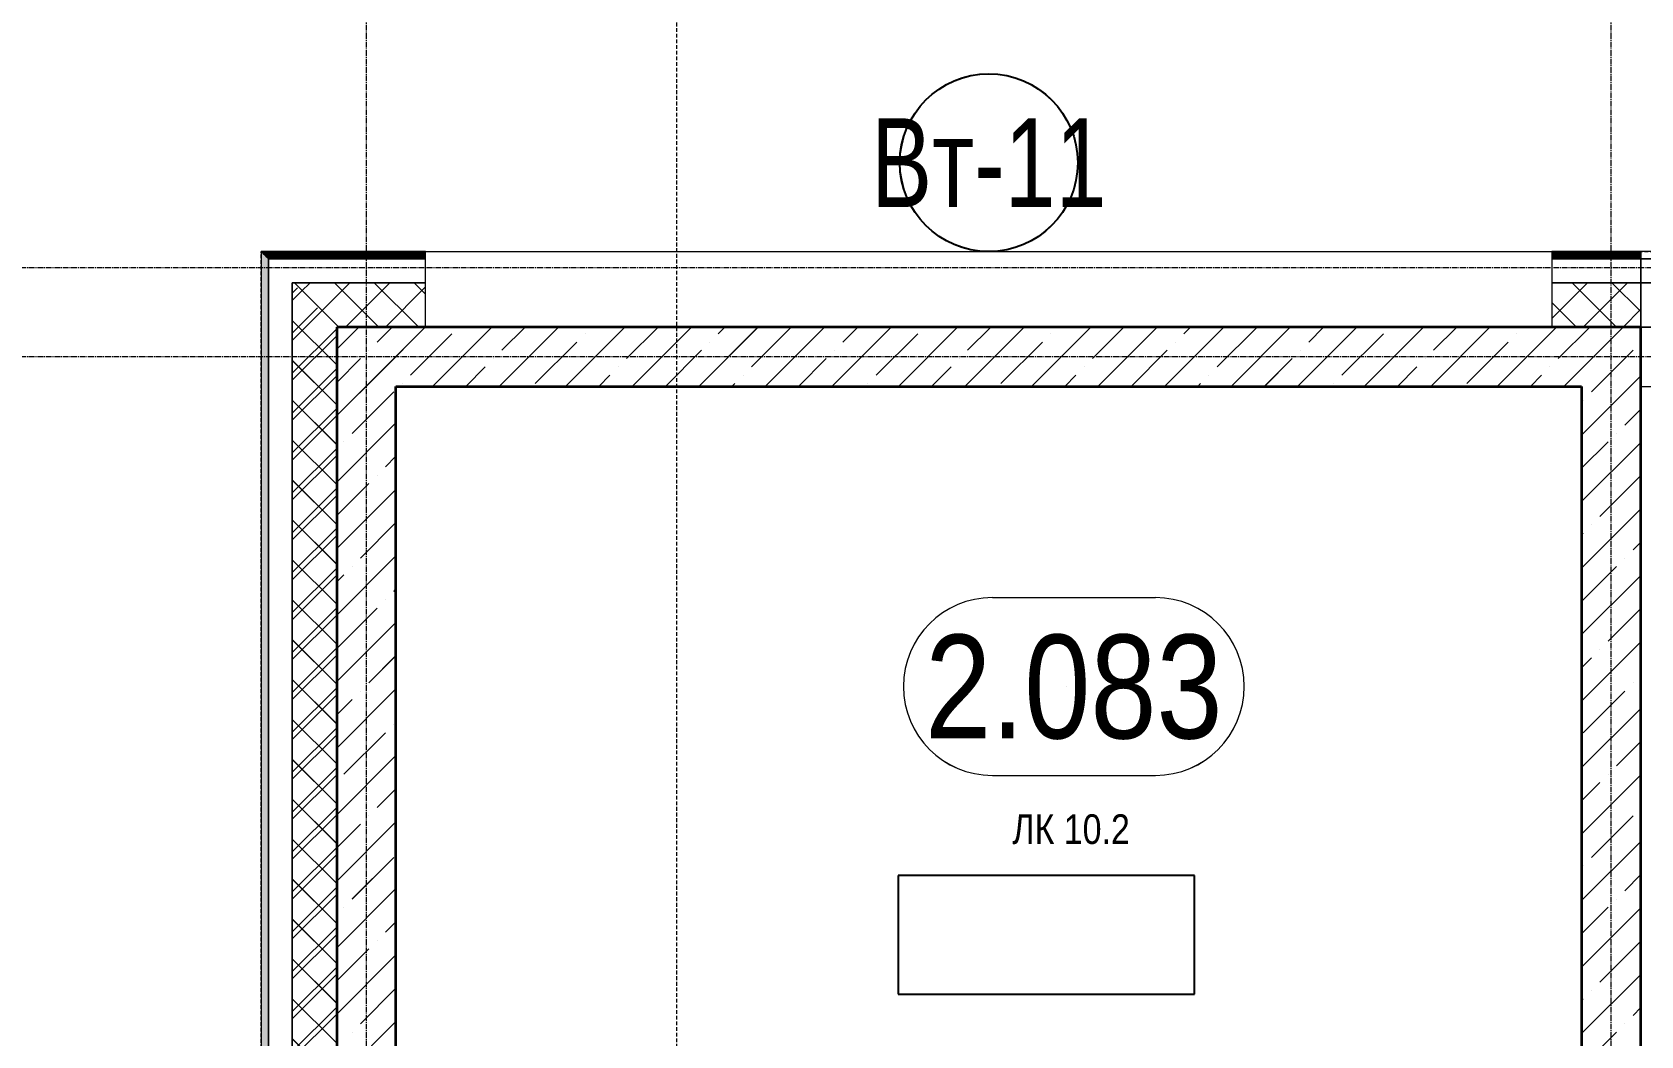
# Model space of a CAD drawing. Header units: millimetres. Extents: x 470010 to 1231400, y -134005 to 421770.
# Drawn here: x 671746 to 677174, y 4596 to 7984 of the extents above; entities that cross this region are included whole.
import ezdxf
from ezdxf.enums import TextEntityAlignment as Align

# ---------------------------------------------------------------- set-up
doc = ezdxf.new("R2010")
doc.units = ezdxf.units.MM
doc.linetypes.add('CENTER2', pattern=[28.575, 19.05, -3.175, 3.175, -3.175])
doc.linetypes.add('DASHED', pattern=[19.05, 12.7, -6.35])
doc.layers.get('Defpoints').update_dxf_attribs({"color": 140})
for name, color, linetype, lineweight in [('A-Wall-Open', 31, 'Continuous', 5), ('АР_Area', 5, 'Continuous', 5), ('АР_Витраж марка', 140, 'Continuous', 9), ('АР_Разрезы марка', 7, 'Continuous', 13), ('АР_Стены ЖБ', 7, 'Continuous', 35), ('АР_Стены ПЕНОблок', 52, 'Continuous', 20), ('АР_Тонкая', 254, 'Continuous', 5), ('АР_Утеплитель', 31, 'Continuous', 0), ('АР_Штриховка', 8, 'Continuous', 0)]:
    doc.layers.add(name, color=color, linetype=linetype, lineweight=lineweight)
doc.layers.add('АР_Делит', color=120, linetype='Continuous', lineweight=0, plot=False)
doc.layers.add('РД_Витраж_проем', color=80, linetype='Continuous', lineweight=0, plot=False)
doc.layers.add('РД_Оси_100', color=7, linetype='Continuous', lineweight=0, true_color=0x525252)
doc.styles.add('Arial_09', font='ARIALN.TTF', dxfattribs={"width": 0.9})
doc.styles.add('style1', font='ARIALN.TTF')

# ---------------------------------------------------------------- blocks, each defined once
blk = doc.blocks.new('СОШ_2200_АР_ОСИ_М100_28.05.24')
at = {"layer": 'АР_Делит', "color": 251, "linetype": 'DASHED', "true_color": 0x636466}
blk.add_lwpolyline([(-355, 13145), (-355, 100855), (37145, 100855), (37145, 129155), (72745, 129155), (72745, 135155), (114955, 135155), (114955, -355)], dxfattribs=at)
at = {"layer": 'РД_Оси_100', "color": 251, "linetype": 'CENTER2', "true_color": 0x636466}
for p, q in [((0, -6155), (0, 139938.679)), ((4200, -6155), (4200, 139938.679))]:
    blk.add_line(p, q, dxfattribs=at)
for points in [[(119910, 100950), (119410, 100800), (-5454.958, 100800), (-5954.958, 100950)], [(119910, 100350), (119410, 100500), (-5454.958, 100500), (-5954.958, 100350)]]:
    blk.add_lwpolyline(points, dxfattribs=at)
blk = doc.blocks.new('MOK-МаркаПом_овал_ареал')
for p, q in [((-2.75, 3), (2.75, 3)), ((-2.75, -3), (2.75, -3))]:
    blk.add_line(p, q)
for centre, radius, start, end in [((-2.75, 0), 3, 90, 270), ((2.75, 0), 3, 270, 90), ((-3.75, 0), 3.5, 0, 0.001)]:
    blk.add_arc(centre, radius, start, end)
at = {"color": 0, "style": 'style1'}
blk.add_attdef('АР-ПОМЕЩЕНИЕ:НОМЕР', text='', height=3.5, dxfattribs=at).set_placement((0, 0), align=Align.MIDDLE)
at = {"layer": 'Defpoints', "color": 2, "style": 'style1'}
blk.add_attdef('АР-ПОМЕЩЕНИЕ:НАИМЕНОВАНИЕ', text='', height=1, dxfattribs=at).set_placement((-0.094, -4.814), align=Align.MIDDLE)
blk = doc.blocks.new('МаркаВитража1')
at = {"layer": 'Defpoints'}
blk.add_circle((0, 0), 3, dxfattribs=at)
at = {"color": 0, "linetype": 'ByBlock', "lineweight": -2, "style": 'Arial_09', "width": 0.9}
blk.add_attdef('АР-ОКНО:НАИМЕНОВАНИЕ', text='', height=3, dxfattribs=at).set_placement((0, 0), align=Align.MIDDLE)
blk = doc.blocks.new('A$C9108343f')
at = {"layer": 'АР_Штриховка', "linetype": 'Continuous', "lineweight": 0, "true_color": 0x000000}
h = blk.add_hatch(dxfattribs=at)
h.set_pattern_fill('_U', color=18, style=0, pattern_type=0)
h.set_pattern_definition([(2e-15, (-63444.0831, -115658.2497), (-3e-16, 1), [])])
h.paths.add_polyline_path([(6800, 97555), (6825, 97555), (6825, 107585), (6800, 107610)], flags=0)
h = blk.add_hatch(dxfattribs=at)
h.set_pattern_fill('ANSI37', color=18, scale=30, style=0)
h.set_pattern_definition([(45, (-63444.08, -115658.25), (-67.35192, 67.35192), []), (135, (-63444.08, -115658.25), (-67.35192, -67.35192), [])])
h.paths.add_polyline_path([(6905, 97555), (7055, 97555), (7055, 107355), (6905, 107505)], flags=0)
at = {"color": 18, "true_color": 0x000000}
for p, q in [((9949.4, 105503.3), (8949.4, 105503.3)), ((8949.4, 105503.3), (8949.4, 105103.3)), ((9949.4, 105103.3), (9949.4, 105503.3)), ((8949.4, 105103.3), (9949.4, 105103.3))]:
    blk.add_line(p, q, dxfattribs=at)
at = {"layer": 'A-Wall-Open', "color": 18, "linetype": 'Continuous', "lineweight": 15, "true_color": 0x000000}
for p, q in [((7355, 107610), (11155, 107610)), ((7355, 107355), (11155, 107355))]:
    blk.add_line(p, q, dxfattribs=at)
at = {"layer": 'АР_Делит', "color": 18, "true_color": 0x000000}
for p, q in [((7255, 97755), (7255, 107155)), ((7255, 107155), (11255, 107155)), ((7255, 97755), (7255, 107155)), ((7255, 107155), (11255, 107155)), ((11255, 107155), (11255, 97755)), ((11255, 107155), (11255, 97755))]:
    blk.add_line(p, q, dxfattribs=at)
at = {"layer": 'АР_Разрезы марка', "color": 18, "linetype": 'DASHED', "lineweight": 15, "true_color": 0x000000}
blk.add_line((8201.9, 113945.6), (8201.9, 73848.8), dxfattribs=at)
at = {"layer": 'АР_Стены ЖБ', "color": 18, "linetype": 'Continuous', "lineweight": 35, "true_color": 0x000000}
for p, q in [((7055, 107355), (7055, 97555)), ((11455, 107355), (7055, 107355)), ((11455, 97555), (11455, 107355)), ((7255, 97755), (7255, 107155)), ((7255, 107155), (11255, 107155)), ((11255, 107155), (11255, 97755))]:
    blk.add_line(p, q, dxfattribs=at)
at = {"layer": 'АР_Стены ПЕНОблок', "color": 18, "linetype": 'Continuous', "lineweight": 20, "true_color": 0x000000}
for p, q in [((11455, 107355), (11455, 107155)), ((31055, 107355), (11455, 107355)), ((11455, 107155), (31055, 107155))]:
    blk.add_line(p, q, dxfattribs=at)
at = {"layer": 'АР_Тонкая', "color": 18, "linetype": 'Continuous', "lineweight": 5, "true_color": 0x000000}
for p, q in [((6800, 107610), (6800, 97555)), ((7355, 107610), (6800, 107610)), ((6825, 107585), (6825, 97555)), ((6825, 97555), (6825, 107585)), ((7355, 107585), (6825, 107585)), ((6825, 107585), (7355, 107585)), ((7355, 107585), (7355, 107610)), ((7355, 107505), (7355, 107585)), ((11155, 107610), (11155, 107585)), ((11455, 107610), (11155, 107610)), ((11155, 107585), (11155, 107505)), ((11455, 107585), (11155, 107585)), ((11155, 107585), (11455, 107585)), ((11455, 107610), (11455, 107585)), ((31055, 107610), (11455, 107610)), ((11455, 107585), (11455, 107610)), ((11455, 107585), (11455, 107505)), ((31055, 107585), (11455, 107585)), ((11455, 107585), (31055, 107585)), ((11455, 107505), (11455, 107585)), ((6905, 97555), (6905, 107505)), ((6905, 107505), (7355, 107505)), ((11155, 107505), (11455, 107505)), ((11455, 107505), (31055, 107505))]:
    blk.add_line(p, q, dxfattribs=at)
at = {"layer": 'АР_Утеплитель', "color": 18, "linetype": 'Continuous', "lineweight": 0, "true_color": 0x000000}
for p, q in [((6905, 107505), (6905, 97555)), ((7355, 107505), (6905, 107505)), ((7355, 107355), (7355, 107505)), ((11155, 107505), (11155, 107355)), ((11455, 107505), (11155, 107505)), ((11455, 107505), (11455, 107355)), ((31055, 107505), (11455, 107505)), ((11455, 107355), (11455, 107505)), ((7055, 97555), (7055, 107355)), ((7055, 107355), (7355, 107355)), ((11155, 107355), (11455, 107355)), ((11455, 107355), (31055, 107355))]:
    blk.add_line(p, q, dxfattribs=at)
at = {"layer": 'АР_Штриховка', "color": 18, "linetype": 'Continuous', "lineweight": 0, "true_color": 0x000000}
for p, q in [((6800.2, 107609.8), (7355, 107609.8)), ((6801.2, 107608.8), (7355, 107608.8)), ((6802.2, 107607.8), (7355, 107607.8)), ((6803.2, 107606.8), (7355, 107606.8)), ((6804.2, 107605.8), (7355, 107605.8)), ((6805.2, 107604.8), (7355, 107604.8)), ((6806.2, 107603.8), (7355, 107603.8)), ((6807.2, 107602.8), (7355, 107602.8)), ((6808.2, 107601.8), (7355, 107601.8)), ((6809.2, 107600.8), (7355, 107600.8)), ((6810.2, 107599.8), (7355, 107599.8)), ((6811.2, 107598.8), (7355, 107598.8)), ((6812.2, 107597.8), (7355, 107597.8)), ((6813.2, 107596.8), (7355, 107596.8)), ((6814.2, 107595.8), (7355, 107595.8)), ((6815.2, 107594.8), (7355, 107594.8)), ((6816.2, 107593.8), (7355, 107593.8)), ((6817.2, 107592.8), (7355, 107592.8)), ((6818.2, 107591.8), (7355, 107591.8)), ((6819.2, 107590.8), (7355, 107590.8)), ((6820.2, 107589.8), (7355, 107589.8)), ((6821.2, 107588.8), (7355, 107588.8)), ((6822.2, 107587.8), (7355, 107587.8)), ((6823.2, 107586.8), (7355, 107586.8)), ((6824.2, 107585.8), (7355, 107585.8)), ((11155, 107609.8), (11455, 107609.8)), ((11155, 107608.8), (11455, 107608.8)), ((11155, 107607.8), (11455, 107607.8)), ((11155, 107606.8), (11455, 107606.8)), ((11155, 107605.8), (11455, 107605.8)), ((11155, 107604.8), (11455, 107604.8)), ((11155, 107603.8), (11455, 107603.8)), ((11155, 107602.8), (11455, 107602.8)), ((11155, 107601.8), (11455, 107601.8)), ((11155, 107600.8), (11455, 107600.8)), ((11155, 107599.8), (11455, 107599.8)), ((11155, 107598.8), (11455, 107598.8)), ((11155, 107597.8), (11455, 107597.8)), ((11155, 107596.8), (11455, 107596.8)), ((11155, 107595.8), (11455, 107595.8)), ((11155, 107594.8), (11455, 107594.8)), ((11155, 107593.8), (11455, 107593.8)), ((11155, 107592.8), (11455, 107592.8)), ((11155, 107591.8), (11455, 107591.8)), ((11155, 107590.8), (11455, 107590.8)), ((11155, 107589.8), (11455, 107589.8)), ((11155, 107588.8), (11455, 107588.8)), ((11155, 107587.8), (11455, 107587.8)), ((11155, 107586.8), (11455, 107586.8)), ((11155, 107585.8), (11455, 107585.8)), ((7062.3, 107355), (6912.3, 107505)), ((6935, 107475), (6965, 107505)), ((7002.3, 107407.6), (7099.7, 107505)), ((7197, 107355), (7047, 107505)), ((7084.4, 107355), (7234.4, 107505)), ((7331.7, 107355), (7181.7, 107505)), ((7219.1, 107355), (7355, 107490.8)), ((7355, 107466.5), (7316.5, 107505)), ((11155, 107384.4), (11275.5, 107505)), ((11372.9, 107355), (11222.9, 107505)), ((11260.2, 107355), (11410.2, 107505)), ((11455, 107407.6), (11357.6, 107505)), ((11238.2, 107355), (11155, 107438.2)), ((11394.9, 107355), (11455, 107415)), ((7353.8, 107355), (7355, 107356.1))]:
    blk.add_line(p, q, dxfattribs=at)
at = {"layer": 'АР_Штриховка', "color": 18, "linetype": 'Continuous', "lineweight": 5, "true_color": 0x000000}
for p, q in [((7055, 107280.6), (7092.1, 107317.8)), ((7092.1, 107317.8), (7129.3, 107355)), ((7191.2, 107304.7), (7241.6, 107355)), ((7204.4, 107205.6), (7353.8, 107355)), ((7303.5, 107192.4), (7443.8, 107332.7)), ((7378.3, 107155), (7578.3, 107355)), ((7602.8, 107155), (7802.8, 107355)), ((7612.2, 107276.6), (7690.6, 107355)), ((7724.4, 107164.4), (7864.8, 107304.7)), ((7827.3, 107155), (8027.3, 107355)), ((7892.8, 107332.7), (7892.8, 107332.7)), ((8033.1, 107248.5), (8139.6, 107355)), ((8051.9, 107155), (8251.9, 107355)), ((8276.4, 107155), (8476.4, 107355)), ((8313.8, 107304.7), (8313.8, 107304.7)), ((8341.8, 107332.7), (8364.1, 107355)), ((8454.1, 107220.5), (8588.6, 107355)), ((8500.9, 107155), (8700.9, 107355)), ((8725.4, 107155), (8925.4, 107355)), ((8762.8, 107304.7), (8813.1, 107355)), ((8875, 107192.4), (9015.4, 107332.7)), ((8949.9, 107155), (9149.9, 107355)), ((9174.4, 107155), (9374.4, 107355)), ((9183.7, 107276.6), (9262.1, 107355)), ((9296, 107164.4), (9436.3, 107304.7)), ((9398.9, 107155), (9598.9, 107355)), ((9464.4, 107332.7), (9464.4, 107332.7)), ((9604.7, 107248.5), (9711.1, 107355)), ((9623.4, 107155), (9823.4, 107355)), ((9847.9, 107155), (10047.9, 107355)), ((9885.3, 107304.7), (9885.3, 107304.7)), ((9913.4, 107332.7), (9935.6, 107355)), ((10025.6, 107220.5), (10160.2, 107355)), ((10072.4, 107155), (10272.4, 107355)), ((10296.9, 107155), (10496.9, 107355)), ((10334.3, 107304.7), (10384.7, 107355)), ((10446.6, 107192.4), (10586.9, 107332.7)), ((10521.4, 107155), (10721.4, 107355)), ((10745.9, 107155), (10945.9, 107355)), ((10755.3, 107276.6), (10833.7, 107355)), ((10867.5, 107164.4), (11007.9, 107304.7)), ((10970.4, 107155), (11170.4, 107355)), ((11035.9, 107332.7), (11035.9, 107332.7)), ((11176.2, 107248.5), (11282.7, 107355)), ((11194.9, 107155), (11394.9, 107355)), ((7055, 107168.4), (7135.1, 107248.5)), ((7163.2, 107276.6), (7163.2, 107276.6)), ((7584.1, 107248.5), (7584.1, 107248.5)), ((8164.1, 107155), (8285.7, 107276.6)), ((8613.1, 107155), (8706.7, 107248.5)), ((8734.7, 107276.6), (8734.7, 107276.6)), ((9155.7, 107248.5), (9155.7, 107248.5)), ((9735.6, 107155), (9857.3, 107276.6)), ((10184.7, 107155), (10278.2, 107248.5)), ((10306.3, 107276.6), (10306.3, 107276.6)), ((10727.2, 107248.5), (10727.2, 107248.5)), ((11288.5, 107136.3), (11428.8, 107276.6)), ((7055, 107056.1), (7204.4, 107205.6)), ((7490.6, 107155), (7556.1, 107220.5)), ((8005.1, 107220.5), (8005.1, 107220.5)), ((9062.1, 107155), (9127.6, 107220.5)), ((9576.6, 107220.5), (9576.6, 107220.5)), ((10633.7, 107155), (10699.2, 107220.5)), ((11148.2, 107220.5), (11148.2, 107220.5)), ((7275.4, 107164.4), (7275.4, 107164.4)), ((7939.6, 107155), (7977, 107192.4)), ((8388.6, 107155), (8398, 107164.4)), ((8426, 107192.4), (8426, 107192.4)), ((8847, 107164.4), (8847, 107164.4)), ((9511.1, 107155), (9548.6, 107192.4)), ((9960.2, 107155), (9969.5, 107164.4)), ((9997.6, 107192.4), (9997.6, 107192.4)), ((10418.5, 107164.4), (10418.5, 107164.4)), ((11082.7, 107155), (11120.1, 107192.4)), ((11255, 106990.5), (11455, 107190.5)), ((7107.1, 106996), (7247.4, 107136.3)), ((11260.4, 107108.2), (11260.4, 107108.2)), ((7055, 106831.6), (7255, 107031.6)), ((11400.7, 107024), (11455, 107078.3)), ((11372.7, 106996), (11372.7, 106996)), ((7079, 106967.9), (7079, 106967.9)), ((11255, 106878.3), (11344.6, 106967.9)), ((11255, 106766), (11455, 106966)), ((7219.3, 106883.7), (7255, 106919.4)), ((7055, 106719.4), (7163.2, 106827.6)), ((7191.2, 106855.7), (7191.2, 106855.7)), ((11316.5, 106715.3), (11455, 106853.7)), ((7055, 106607.1), (7255, 106807.1)), ((11255, 106541.5), (11455, 106741.5)), ((7135.1, 106575), (7255, 106694.9)), ((11255, 106653.7), (11260.4, 106659.2)), ((11288.5, 106687.3), (11288.5, 106687.3)), ((11428.8, 106603.1), (11455, 106629.2)), ((7055, 106382.6), (7255, 106582.6)), ((7107.1, 106547), (7107.1, 106547)), ((11255, 106429.2), (11372.7, 106547)), ((11400.7, 106575), (11400.7, 106575)), ((7055, 106494.9), (7079, 106518.9)), ((11255, 106317), (11455, 106517)), ((7219.3, 106434.7), (7219.3, 106434.7)), ((7247.4, 106462.8), (7255, 106470.4)), ((7055, 106270.4), (7191.2, 106406.6)), ((11344.6, 106294.4), (11455, 106404.7)), ((7055, 106158.1), (7255, 106358.1)), ((11255, 106092.5), (11455, 106292.5)), ((7163.2, 106154.1), (7255, 106245.9)), ((11255, 106204.7), (11288.5, 106238.3)), ((11316.5, 106266.3), (11316.5, 106266.3)), ((7055, 105933.6), (7255, 106133.6)), ((7135.1, 106126), (7135.1, 106126)), ((11260.4, 105985.7), (11400.7, 106126)), ((11428.8, 106154.1), (11428.8, 106154.1)), ((7055, 106045.9), (7107.1, 106097.9)), ((11255, 105868), (11455, 106068)), ((7247.4, 106013.8), (7247.4, 106013.8)), ((7079, 105845.4), (7219.3, 105985.7)), ((11372.7, 105873.4), (11455, 105955.7)), ((7055, 105709.1), (7255, 105909.1)), ((11255, 105643.5), (11455, 105843.5)), ((11344.6, 105845.4), (11344.6, 105845.4)), ((7191.2, 105733.1), (7255, 105796.8)), ((11255, 105755.7), (11316.5, 105817.3)), ((7055, 105484.6), (7255, 105684.6)), ((7055, 105596.8), (7135.1, 105677)), ((7163.2, 105705.1), (7163.2, 105705.1)), ((11288.5, 105564.7), (11428.8, 105705.1)), ((11255, 105419), (11455, 105619)), ((7107.1, 105424.4), (7247.4, 105564.7)), ((11260.4, 105536.7), (11260.4, 105536.7)), ((7055, 105260.1), (7255, 105460.1)), ((11400.7, 105452.5), (11455, 105506.7)), ((11372.7, 105424.4), (11372.7, 105424.4)), ((7079, 105396.4), (7079, 105396.4)), ((7219.3, 105312.2), (7255, 105347.8)), ((11255, 105306.7), (11344.6, 105396.4)), ((11255, 105194.5), (11455, 105394.5)), ((7055, 105147.8), (7163.2, 105256.1)), ((7191.2, 105284.1), (7191.2, 105284.1)), ((11316.5, 105143.8), (11455, 105282.2)), ((7055, 105035.6), (7255, 105235.6)), ((11255, 104969.9), (11455, 105169.9)), ((7135.1, 105003.5), (7255, 105123.3)), ((11255, 105082.2), (11260.4, 105087.7)), ((11288.5, 105115.7), (11288.5, 105115.7)), ((11428.8, 105031.5), (11455, 105057.7)), ((7055, 104811.1), (7255, 105011.1)), ((7107.1, 104975.4), (7107.1, 104975.4)), ((11255, 104857.7), (11372.7, 104975.4)), ((11400.7, 105003.5), (11400.7, 105003.5))]:
    blk.add_line(p, q, dxfattribs=at)
at = {"layer": 'РД_Витраж_проем', "color": 18, "linetype": 'Continuous', "lineweight": 15, "true_color": 0x000000}
for p, q in [((7355, 107610), (11155, 107610)), ((7355, 107355), (11155, 107355))]:
    blk.add_line(p, q, dxfattribs=at)
at = {"layer": 'АР_Area', "color": 18, "linetype": 'Continuous', "lineweight": 15, "true_color": 0x000000, "xscale": 100, "yscale": 100, "zscale": 100}
blk.add_blockref('MOK-МаркаПом_овал_ареал', (9542, 106141.7), dxfattribs=at).add_auto_attribs({'АР-ПОМЕЩЕНИЕ:НОМЕР': '2.083', 'АР-ПОМЕЩЕНИЕ:НАИМЕНОВАНИЕ': 'ЛК 10.2'})
at = {"layer": 'АР_Витраж марка', "color": 18, "linetype": 'Continuous', "lineweight": 15, "true_color": 0x000000, "xscale": 100, "yscale": 100, "zscale": 100}
blk.add_blockref('МаркаВитража1', (9255, 107910), dxfattribs=at).add_auto_attribs({'АР-ОКНО:НАИМЕНОВАНИЕ': 'Вт-11'})
at = {"layer": 'РД_Оси_100'}
blk.add_blockref('СОШ_2200_АР_ОСИ_М100_28.05.24', (7155, 6755), dxfattribs=at)
at = {"layer": 'Defpoints', "color": 18, "true_color": 0x000000, "style": 'style1'}
for p in [(143949.3, 316089.1), (143975, 281639.5), (143890.4, 273244.7), (143840, 264276.8), (143967.8, 254892.4), (12252, 104178.1), (12382.6, 96023.1)]:
    blk.add_attdef('АР-ПОМЕЩЕНИЕ:НАИМЕНОВАНИЕ', text='', height=100, dxfattribs=at).set_placement(p, align=Align.MIDDLE)
at = {"layer": 'Defpoints', "color": 18, "true_color": 0x000000, "style": 'style1', "flags": 8}
for p in [(143951.3, 279099.1), (143848.3, 269251.1), (143875.3, 260094.2), (144049.7, 250824.7), (163419.3, 238153.4), (155897.5, 237966), (183037.2, 237966), (143342.9, 237876.2)]:
    blk.add_attdef('АР-ПОМЕЩЕНИЕ:НАИМЕНОВАНИЕ', text='', height=100, dxfattribs=at).set_placement(p, align=Align.MIDDLE)

msp = doc.modelspace()

# ---------------------------------------------------------------- hatches: boundary and pattern name
at = {"layer": 'АР_Штриховка', "linetype": 'Continuous', "lineweight": 0, "true_color": 0x000000}
h = msp.add_hatch(dxfattribs=at)
h.set_pattern_fill('_U', color=18, style=0, pattern_type=0)
h.set_pattern_definition([(2e-15, (602274.5291, -216024.4918), (-3e-16, 1), [])])
h.paths.add_polyline_path([(672518.57, -2811.242), (672543.57, -2811.242), (672543.57, 7218.758), (672518.57, 7243.758)], flags=0)
h = msp.add_hatch(dxfattribs=at)
h.set_pattern_fill('ANSI37', color=18, scale=30, style=0)
h.set_pattern_definition([(45, (602274.53, -216024.49), (-67.35192, 67.35192), []), (135, (602274.53, -216024.49), (-67.35192, -67.35192), [])])
h.paths.add_polyline_path([(672623.57, -2811.242), (672773.57, -2811.242), (672773.57, 6988.758), (672623.57, 7138.758)], flags=0)

# ---------------------------------------------------------------- linework, layer by layer
at = {"color": 18, "true_color": 0x000000}
for p, q in [((675667.972, 5137.008), (674667.972, 5137.008)), ((674667.972, 5137.008), (674667.972, 4737.008)), ((675667.972, 4737.008), (675667.972, 5137.008)), ((674667.972, 4737.008), (675667.972, 4737.008))]:
    msp.add_line(p, q, dxfattribs=at)
at = {"layer": 'A-Wall-Open', "color": 18, "linetype": 'Continuous', "lineweight": 15, "true_color": 0x000000}
for p, q in [((673073.574, 7243.758), (676873.565, 7243.758)), ((673073.574, 6988.758), (676873.565, 6988.758))]:
    msp.add_line(p, q, dxfattribs=at)
at = {"layer": 'АР_Делит', "color": 18, "true_color": 0x000000}
for p, q in [((672973.57, -2611.242), (672973.57, 6788.758)), ((672973.57, 6788.758), (676973.57, 6788.758)), ((672973.57, -2611.242), (672973.57, 6788.758)), ((672973.57, 6788.758), (676973.57, 6788.758)), ((676973.57, 6788.758), (676973.57, -2611.242)), ((676973.57, 6788.758), (676973.57, -2611.242))]:
    msp.add_line(p, q, dxfattribs=at)
at = {"layer": 'АР_Стены ЖБ', "color": 18, "linetype": 'Continuous', "lineweight": 35, "true_color": 0x000000}
for p, q in [((672773.57, 6988.758), (672773.57, -2811.242)), ((677173.567, 6988.758), (672773.57, 6988.758)), ((677173.567, -2811.242), (677173.567, 6988.758)), ((672973.57, -2611.242), (672973.57, 6788.758)), ((672973.57, 6788.758), (676973.567, 6788.758)), ((676973.567, 6788.758), (676973.567, -2611.242))]:
    msp.add_line(p, q, dxfattribs=at)
at = {"layer": 'АР_Стены ПЕНОблок', "color": 18, "linetype": 'Continuous', "lineweight": 20, "true_color": 0x000000}
for p, q in [((677173.57, 6988.758), (677173.57, 6788.758)), ((696773.57, 6988.758), (677173.57, 6988.758)), ((677173.57, 6788.758), (696773.57, 6788.758))]:
    msp.add_line(p, q, dxfattribs=at)
at = {"layer": 'АР_Тонкая', "color": 18, "linetype": 'Continuous', "lineweight": 5, "true_color": 0x000000}
for p, q in [((672518.57, 7243.758), (672518.57, -2811.242)), ((673073.565, 7243.758), (672518.57, 7243.758)), ((672543.57, 7218.758), (672543.57, -2811.242)), ((672543.57, -2811.242), (672543.57, 7218.758)), ((673073.565, 7218.758), (672543.57, 7218.758)), ((672543.57, 7218.758), (673073.565, 7218.758)), ((673073.565, 7218.758), (673073.565, 7243.758)), ((673073.565, 7138.758), (673073.565, 7218.758)), ((676873.565, 7243.758), (676873.565, 7218.758)), ((677173.57, 7243.758), (676873.565, 7243.758)), ((676873.565, 7218.758), (676873.565, 7138.758)), ((677173.57, 7218.758), (676873.565, 7218.758)), ((676873.565, 7218.758), (677173.57, 7218.758)), ((677173.57, 7243.758), (677173.57, 7218.758)), ((696773.57, 7243.758), (677173.57, 7243.758)), ((677173.57, 7218.758), (677173.57, 7243.758)), ((677173.57, 7218.758), (677173.57, 7138.758)), ((696773.57, 7218.758), (677173.57, 7218.758)), ((677173.57, 7218.758), (696773.57, 7218.758)), ((677173.57, 7138.758), (677173.57, 7218.758)), ((672623.57, -2811.242), (672623.57, 7138.758)), ((672623.57, 7138.758), (673073.565, 7138.758)), ((676873.565, 7138.758), (677173.57, 7138.758)), ((677173.57, 7138.758), (696773.57, 7138.758))]:
    msp.add_line(p, q, dxfattribs=at)
at = {"layer": 'АР_Утеплитель', "color": 18, "linetype": 'Continuous', "lineweight": 0, "true_color": 0x000000}
for p, q in [((672623.57, 7138.758), (672623.57, -2811.242)), ((673073.565, 7138.758), (672623.57, 7138.758)), ((673073.565, 6988.758), (673073.565, 7138.758)), ((676873.565, 7138.758), (676873.565, 6988.758)), ((677173.57, 7138.758), (676873.565, 7138.758)), ((677173.57, 7138.758), (677173.57, 6988.758)), ((696773.57, 7138.758), (677173.57, 7138.758)), ((677173.57, 6988.758), (677173.57, 7138.758)), ((672773.57, -2811.242), (672773.57, 6988.758)), ((672773.57, 6988.758), (673073.565, 6988.758)), ((676873.565, 6988.758), (677173.57, 6988.758)), ((677173.57, 6988.758), (696773.57, 6988.758))]:
    msp.add_line(p, q, dxfattribs=at)
at = {"layer": 'АР_Штриховка', "color": 18, "linetype": 'Continuous', "lineweight": 0, "true_color": 0x000000}
for p, q in [((672518.82, 7243.508), (673073.565, 7243.508)), ((672519.82, 7242.508), (673073.565, 7242.508)), ((672520.82, 7241.508), (673073.565, 7241.508)), ((672521.82, 7240.508), (673073.565, 7240.508)), ((672522.82, 7239.508), (673073.565, 7239.508)), ((672523.82, 7238.508), (673073.565, 7238.508)), ((672524.82, 7237.508), (673073.565, 7237.508)), ((672525.82, 7236.508), (673073.565, 7236.508)), ((672526.82, 7235.508), (673073.565, 7235.508)), ((672527.82, 7234.508), (673073.565, 7234.508)), ((672528.82, 7233.508), (673073.565, 7233.508)), ((672529.82, 7232.508), (673073.565, 7232.508)), ((672530.82, 7231.508), (673073.565, 7231.508)), ((672531.82, 7230.508), (673073.565, 7230.508)), ((672532.82, 7229.508), (673073.565, 7229.508)), ((672533.82, 7228.508), (673073.565, 7228.508)), ((672534.82, 7227.508), (673073.565, 7227.508)), ((672535.82, 7226.508), (673073.565, 7226.508)), ((672536.82, 7225.508), (673073.565, 7225.508)), ((672537.82, 7224.508), (673073.565, 7224.508)), ((672538.82, 7223.508), (673073.565, 7223.508)), ((672539.82, 7222.508), (673073.565, 7222.508)), ((672540.82, 7221.508), (673073.565, 7221.508)), ((672541.82, 7220.508), (673073.565, 7220.508)), ((672542.82, 7219.508), (673073.565, 7219.508)), ((676873.565, 7243.508), (677173.57, 7243.508)), ((676873.565, 7242.508), (677173.57, 7242.508)), ((676873.565, 7241.508), (677173.57, 7241.508)), ((676873.565, 7240.508), (677173.57, 7240.508)), ((676873.565, 7239.508), (677173.57, 7239.508)), ((676873.565, 7238.508), (677173.57, 7238.508)), ((676873.565, 7237.508), (677173.57, 7237.508)), ((676873.565, 7236.508), (677173.57, 7236.508)), ((676873.565, 7235.508), (677173.57, 7235.508)), ((676873.565, 7234.508), (677173.57, 7234.508)), ((676873.565, 7233.508), (677173.57, 7233.508)), ((676873.565, 7232.508), (677173.57, 7232.508)), ((676873.565, 7231.508), (677173.57, 7231.508)), ((676873.565, 7230.508), (677173.57, 7230.508)), ((676873.565, 7229.508), (677173.57, 7229.508)), ((676873.565, 7228.508), (677173.57, 7228.508)), ((676873.565, 7227.508), (677173.57, 7227.508)), ((676873.565, 7226.508), (677173.57, 7226.508)), ((676873.565, 7225.508), (677173.57, 7225.508)), ((676873.565, 7224.508), (677173.57, 7224.508)), ((676873.565, 7223.508), (677173.57, 7223.508)), ((676873.565, 7222.508), (677173.57, 7222.508)), ((676873.565, 7221.508), (677173.57, 7221.508)), ((676873.565, 7220.508), (677173.57, 7220.508)), ((676873.565, 7219.508), (677173.57, 7219.508)), ((672780.951, 6988.758), (672630.951, 7138.758)), ((672653.596, 7108.732), (672683.622, 7138.758)), ((672720.948, 7041.38), (672818.326, 7138.758)), ((672915.655, 6988.758), (672765.655, 7138.758)), ((672803.03, 6988.758), (672953.03, 7138.758)), ((673050.358, 6988.758), (672900.358, 7138.758)), ((672937.734, 6988.758), (673073.565, 7124.589)), ((673073.565, 7100.255), (673035.062, 7138.758)), ((676873.565, 7018.178), (676994.145, 7138.758)), ((677091.474, 6988.758), (676941.474, 7138.758)), ((676978.849, 6988.758), (677128.849, 7138.758)), ((677173.57, 7041.366), (677076.178, 7138.758)), ((676956.77, 6988.758), (676873.565, 7071.963)), ((677113.553, 6988.758), (677173.57, 7048.775)), ((673072.438, 6988.758), (673073.565, 6989.885))]:
    msp.add_line(p, q, dxfattribs=at)
at = {"layer": 'АР_Штриховка', "color": 18, "linetype": 'Continuous', "lineweight": 5, "true_color": 0x000000}
for p, q in [((672773.57, 6914.397), (672810.751, 6951.577)), ((672810.751, 6951.577), (672847.931, 6988.758)), ((672909.856, 6938.43), (672960.184, 6988.758)), ((672923.004, 6839.324), (673072.438, 6988.758)), ((673022.109, 6826.177), (673162.426, 6966.493)), ((673096.944, 6788.758), (673296.944, 6988.758)), ((673321.45, 6788.758), (673521.45, 6988.758)), ((673330.806, 6910.366), (673409.197, 6988.758)), ((673545.957, 6788.758), (673745.957, 6988.758)), ((673751.755, 6882.303), (673858.21, 6988.758)), ((673770.463, 6788.758), (673970.463, 6988.758)), ((673994.97, 6788.758), (674194.97, 6988.758)), ((674060.452, 6966.493), (674082.716, 6988.758)), ((674172.705, 6854.24), (674307.223, 6988.758)), ((674219.476, 6788.758), (674419.476, 6988.758)), ((674443.982, 6788.758), (674643.982, 6988.758)), ((674481.401, 6938.43), (674531.729, 6988.758)), ((674593.654, 6826.177), (674733.971, 6966.493)), ((674668.489, 6788.758), (674868.489, 6988.758)), ((674892.995, 6788.758), (675092.995, 6988.758)), ((674902.351, 6910.366), (674980.742, 6988.758)), ((675117.502, 6788.758), (675317.502, 6988.758)), ((675323.3, 6882.303), (675429.755, 6988.758)), ((675342.008, 6788.758), (675542.008, 6988.758)), ((675566.514, 6788.758), (675766.514, 6988.758)), ((675631.996, 6966.493), (675654.261, 6988.758)), ((675744.25, 6854.24), (675878.768, 6988.758)), ((675791.021, 6788.758), (675991.021, 6988.758)), ((676015.527, 6788.758), (676215.527, 6988.758)), ((676052.946, 6938.43), (676103.274, 6988.758)), ((676165.199, 6826.177), (676305.516, 6966.493)), ((676240.034, 6788.758), (676440.034, 6988.758)), ((676464.54, 6788.758), (676664.54, 6988.758)), ((676473.895, 6910.366), (676552.287, 6988.758)), ((676689.046, 6788.758), (676889.046, 6988.758)), ((676894.845, 6882.303), (677001.3, 6988.758)), ((676913.553, 6788.758), (677113.553, 6988.758)), ((673443.059, 6798.113), (673583.375, 6938.43)), ((673882.716, 6788.758), (674004.325, 6910.366)), ((675014.604, 6798.113), (675154.92, 6938.43)), ((675454.261, 6788.758), (675575.87, 6910.366)), ((676586.149, 6798.113), (676726.465, 6938.43)), ((677007.098, 6770.05), (677147.415, 6910.366)), ((672773.57, 6802.143), (672853.73, 6882.303)), ((672773.57, 6689.89), (672923.004, 6839.324)), ((673209.197, 6788.758), (673274.679, 6854.24)), ((674331.729, 6788.758), (674425.274, 6882.303)), ((674780.742, 6788.758), (674846.224, 6854.24)), ((675903.274, 6788.758), (675996.819, 6882.303)), ((676352.287, 6788.758), (676417.769, 6854.24)), ((673658.21, 6788.758), (673695.629, 6826.177)), ((674107.223, 6788.758), (674116.578, 6798.113)), ((675229.755, 6788.758), (675267.173, 6826.177)), ((675678.768, 6788.758), (675688.123, 6798.113)), ((676801.3, 6788.758), (676838.718, 6826.177)), ((676973.567, 6624.265), (677173.567, 6824.265)), ((672825.666, 6629.733), (672965.983, 6770.05)), ((677119.351, 6657.797), (677173.567, 6712.012)), ((672773.57, 6465.384), (672973.57, 6665.384)), ((676973.567, 6512.012), (677063.225, 6601.67)), ((676973.567, 6399.759), (677173.567, 6599.759)), ((672937.92, 6517.48), (672973.57, 6553.131)), ((672773.57, 6353.131), (672881.793, 6461.354)), ((677035.161, 6349.1), (677173.567, 6487.506)), ((672773.57, 6240.877), (672973.57, 6440.877)), ((676973.567, 6175.253), (677173.567, 6375.253)), ((672853.73, 6208.784), (672973.57, 6328.624)), ((676973.567, 6287.506), (676979.035, 6292.974)), ((677147.415, 6236.847), (677173.567, 6262.999)), ((672773.57, 6016.371), (672973.57, 6216.371)), ((672773.57, 6128.624), (672797.603, 6152.657)), ((676973.567, 6062.999), (677091.288, 6180.721)), ((676973.567, 5950.746), (677173.567, 6150.746)), ((672965.983, 6096.531), (672973.57, 6104.118)), ((672773.57, 5904.118), (672909.856, 6040.404)), ((677063.225, 5928.151), (677173.567, 6038.493)), ((672773.57, 5791.865), (672973.57, 5991.865)), ((676973.567, 5726.24), (677173.567, 5926.24)), ((672881.793, 5787.834), (672973.57, 5879.611)), ((676973.567, 5838.493), (677007.098, 5872.024)), ((672773.57, 5567.358), (672973.57, 5767.358)), ((676979.035, 5619.455), (677119.351, 5759.771)), ((672773.57, 5679.611), (672825.666, 5731.708)), ((676973.567, 5501.733), (677173.567, 5701.733)), ((672797.603, 5479.138), (672937.92, 5619.455)), ((672773.57, 5342.852), (672973.57, 5542.852)), ((677091.288, 5507.201), (677173.567, 5589.48)), ((672909.856, 5366.885), (672973.57, 5430.599)), ((676973.567, 5277.227), (677173.567, 5477.227)), ((676973.567, 5389.48), (677035.161, 5451.075)), ((677007.098, 5198.505), (677147.415, 5338.822)), ((672773.57, 5118.345), (672973.57, 5318.345)), ((672773.57, 5230.599), (672853.73, 5310.758)), ((676973.567, 5052.721), (677173.567, 5252.721)), ((672825.666, 5058.189), (672965.983, 5198.505)), ((677119.351, 5086.252), (677173.567, 5140.467)), ((672773.57, 4893.839), (672973.57, 5093.839)), ((676973.567, 4940.467), (677063.225, 5030.125)), ((676973.567, 4828.214), (677173.567, 5028.214)), ((672937.92, 4945.935), (672973.57, 4981.586)), ((672773.57, 4781.586), (672881.793, 4889.809)), ((677035.161, 4777.556), (677173.567, 4915.961)), ((672773.57, 4669.333), (672973.57, 4869.333)), ((676973.567, 4603.708), (677173.567, 4803.708)), ((672853.73, 4637.239), (672973.57, 4757.079)), ((676973.567, 4715.961), (676979.035, 4721.429)), ((677147.415, 4665.302), (677173.567, 4691.454)), ((672773.57, 4444.826), (672973.57, 4644.826)), ((676973.567, 4491.454), (677091.288, 4609.176))]:
    msp.add_line(p, q, dxfattribs=at)
at = {"layer": 'РД_Витраж_проем', "color": 18, "linetype": 'Continuous', "lineweight": 15, "true_color": 0x000000}
for p, q in [((673073.565, 7243.758), (676873.565, 7243.758)), ((673073.565, 6988.758), (676873.565, 6988.758))]:
    msp.add_line(p, q, dxfattribs=at)

# ---------------------------------------------------------------- block references
msp.add_blockref('A$C9108343f', (665718.612, -100366.242))
at = {"layer": 'АР_Area', "color": 18, "linetype": 'Continuous', "lineweight": 15, "true_color": 0x000000, "xscale": 100, "yscale": 100, "zscale": 100}
msp.add_blockref('MOK-МаркаПом_овал_ареал', (675260.634, 5775.447), dxfattribs=at).add_auto_attribs({'АР-ПОМЕЩЕНИЕ:НОМЕР': '2.083', 'АР-ПОМЕЩЕНИЕ:НАИМЕНОВАНИЕ': 'ЛК 10.2'})
at = {"layer": 'АР_Витраж марка', "color": 18, "linetype": 'Continuous', "lineweight": 15, "true_color": 0x000000, "xscale": 100, "yscale": 100, "zscale": 100}
msp.add_blockref('МаркаВитража1', (674973.565, 7543.758), dxfattribs=at).add_auto_attribs({'АР-ОКНО:НАИМЕНОВАНИЕ': 'Вт-11'})
at = {"layer": 'РД_Оси_100'}
msp.add_blockref('СОШ_2200_АР_ОСИ_М100_28.05.24', (672873.57, -93611.242), dxfattribs=at)

doc.saveas('drawing.dxf')
